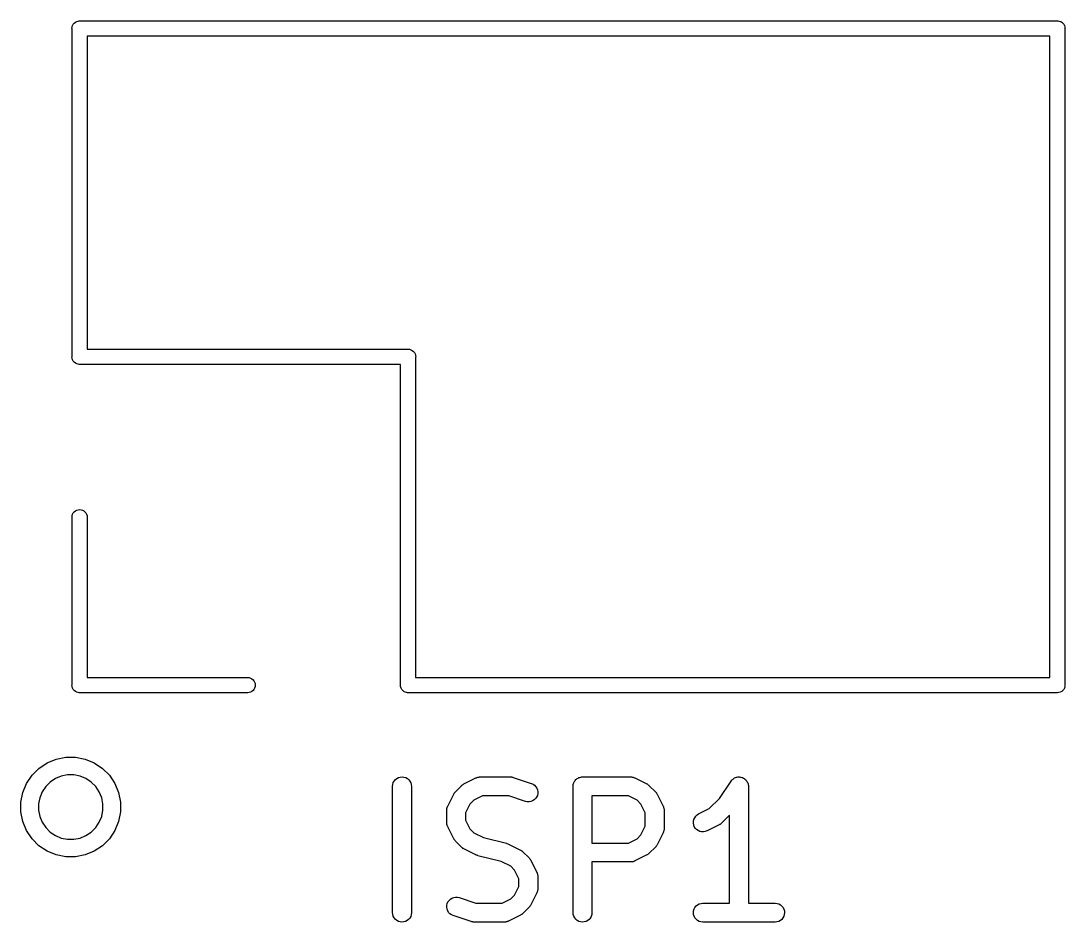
# Model space of a CAD drawing. Extents: x 82.9 to 154.2, y -94.9 to -68.3.
# Drawn here: x 97.03 to 105.3, y -94.88 to -87.74 of the extents above; entities that cross this region are included whole.
import ezdxf

# ---------------------------------------------------------------- set-up
doc = ezdxf.new("R2010")
doc.units = 0
doc.layers.add('BLACK', color=7, linetype='CONTINUOUS')

msp = doc.modelspace()

# ---------------------------------------------------------------- linework, layer by layer
at = {"layer": 'BLACK', "linetype": 'CONTINUOUS'}
for p, q in [((97.4363, -87.7887), (97.4397, -87.7774)), ((97.4397, -87.7774), (97.4453, -87.767)), ((97.4453, -87.767), (97.4528, -87.7578)), ((97.4528, -87.7578), (97.4619, -87.7504)), ((97.4619, -87.7504), (97.4723, -87.7448)), ((97.4723, -87.7448), (97.4836, -87.7413)), ((97.4836, -87.7413), (97.4925, -87.7405)), ((97.4925, -87.7405), (97.4954, -87.7402)), ((97.4954, -87.7402), (97.4983, -87.7405)), ((97.4983, -87.7405), (105.232, -87.7405)), ((105.232, -87.7405), (105.235, -87.7402)), ((105.235, -87.7402), (105.238, -87.7405)), ((105.238, -87.7405), (105.238, -87.7405)), ((105.238, -87.7405), (105.247, -87.7413)), ((105.247, -87.7413), (105.258, -87.7448)), ((105.258, -87.7448), (105.261, -87.7462)), ((105.261, -87.7462), (105.269, -87.7504)), ((105.269, -87.7504), (105.278, -87.7578)), ((105.278, -87.7578), (105.286, -87.767)), ((105.286, -87.767), (105.291, -87.7774)), ((105.291, -87.7774), (105.295, -87.7887)), ((97.4351, -87.8005), (97.4363, -87.7887)), ((97.4354, -87.8034), (97.4351, -87.8005)), ((97.4354, -90.3975), (97.4354, -87.8034)), ((105.295, -87.7887), (105.295, -87.7954)), ((105.295, -87.7954), (105.296, -87.8005)), ((105.296, -87.8005), (105.295, -87.8034)), ((105.295, -87.8034), (105.295, -92.9975)), ((97.5554, -87.8605), (97.5554, -90.3405)), ((105.175, -87.8605), (97.5554, -87.8605)), ((105.175, -92.9405), (105.175, -87.8605)), ((97.4351, -90.4005), (97.4354, -90.3975)), ((97.4363, -90.4122), (97.4351, -90.4005)), ((97.4397, -90.4236), (97.4363, -90.4122)), ((97.5554, -90.3405), (100.092, -90.3405)), ((100.092, -90.3405), (100.095, -90.3402)), ((100.095, -90.3402), (100.098, -90.3405)), ((100.098, -90.3405), (100.098, -90.3405)), ((100.098, -90.3405), (100.107, -90.3413)), ((100.107, -90.3413), (100.118, -90.3448)), ((100.118, -90.3448), (100.129, -90.3504)), ((100.129, -90.3504), (100.138, -90.3578)), ((100.138, -90.3578), (100.146, -90.367)), ((100.146, -90.367), (100.151, -90.3774)), ((100.151, -90.3774), (100.155, -90.3887)), ((100.155, -90.3887), (100.155, -90.3895)), ((100.155, -90.3895), (100.156, -90.4005)), ((100.156, -90.4005), (100.155, -90.4034)), ((100.155, -90.4034), (100.155, -92.9405)), ((97.4453, -90.434), (97.4397, -90.4236)), ((97.4528, -90.4431), (97.4453, -90.434)), ((97.4619, -90.4506), (97.4528, -90.4431)), ((97.4723, -90.4562), (97.4619, -90.4506)), ((97.4836, -90.4596), (97.4723, -90.4562)), ((97.4925, -90.4605), (97.4836, -90.4596)), ((97.4954, -90.4608), (97.4925, -90.4605)), ((97.4925, -90.4605), (97.4925, -90.4605)), ((97.4983, -90.4605), (97.4954, -90.4608)), ((100.035, -90.4605), (97.4983, -90.4605)), ((100.035, -92.9975), (100.035, -90.4605)), ((97.4354, -91.6675), (97.4363, -91.6587)), ((97.4363, -91.6587), (97.4397, -91.6474)), ((97.4397, -91.6474), (97.4453, -91.637)), ((97.4453, -91.637), (97.4528, -91.6278)), ((97.4528, -91.6278), (97.4619, -91.6204)), ((97.4619, -91.6204), (97.4723, -91.6148)), ((97.4723, -91.6148), (97.4836, -91.6113)), ((97.4836, -91.6113), (97.4954, -91.6102)), ((97.4954, -91.6102), (97.5072, -91.6113)), ((97.5072, -91.6113), (97.5185, -91.6148)), ((97.5185, -91.6148), (97.5289, -91.6204)), ((97.5289, -91.6204), (97.538, -91.6278)), ((97.538, -91.6278), (97.5455, -91.637)), ((97.5455, -91.637), (97.5511, -91.6474)), ((97.5511, -91.6474), (97.5545, -91.6587)), ((97.5545, -91.6587), (97.5554, -91.6675)), ((97.4354, -92.9975), (97.4354, -91.6675)), ((97.5554, -91.6675), (97.5554, -92.9405)), ((97.5554, -92.9405), (98.8283, -92.9405)), ((98.8283, -92.9405), (98.8372, -92.9413)), ((98.8372, -92.9413), (98.8485, -92.9448)), ((98.8485, -92.9448), (98.8589, -92.9504)), ((98.8589, -92.9504), (98.868, -92.9578)), ((98.868, -92.9578), (98.8755, -92.967)), ((98.8755, -92.967), (98.8811, -92.9774)), ((98.8811, -92.9774), (98.8845, -92.9887)), ((100.155, -92.9405), (105.175, -92.9405)), ((97.4351, -93.0005), (97.4354, -92.9975)), ((97.4363, -93.0122), (97.4351, -93.0005)), ((97.4397, -93.0236), (97.4363, -93.0122)), ((97.4453, -93.034), (97.4397, -93.0236)), ((97.4528, -93.0431), (97.4453, -93.034)), ((97.4619, -93.0506), (97.4528, -93.0431)), ((97.4723, -93.0562), (97.4619, -93.0506)), ((97.4836, -93.0596), (97.4723, -93.0562)), ((97.4925, -93.0605), (97.4836, -93.0596)), ((97.4954, -93.0608), (97.4925, -93.0605)), ((97.4925, -93.0605), (97.4925, -93.0605)), ((97.4983, -93.0605), (97.4954, -93.0608)), ((98.8283, -93.0605), (97.4983, -93.0605)), ((98.8372, -93.0596), (98.8283, -93.0605)), ((98.8485, -93.0562), (98.8372, -93.0596)), ((98.8589, -93.0506), (98.8485, -93.0562)), ((98.868, -93.0431), (98.8589, -93.0506)), ((98.8755, -93.034), (98.868, -93.0431)), ((98.8811, -93.0236), (98.8755, -93.034)), ((98.8845, -93.0122), (98.8811, -93.0236)), ((98.8845, -92.9887), (98.8857, -93.0005)), ((98.8857, -93.0005), (98.8845, -93.0122)), ((100.035, -93.0005), (100.035, -92.9975)), ((100.036, -93.0122), (100.035, -93.0005)), ((100.04, -93.0236), (100.036, -93.0122)), ((100.045, -93.034), (100.04, -93.0236)), ((100.053, -93.0431), (100.045, -93.034)), ((100.062, -93.0506), (100.053, -93.0431)), ((100.072, -93.0562), (100.062, -93.0506)), ((100.084, -93.0596), (100.072, -93.0562)), ((100.092, -93.0605), (100.084, -93.0596)), ((100.095, -93.0608), (100.092, -93.0605)), ((100.092, -93.0605), (100.092, -93.0605)), ((100.098, -93.0605), (100.095, -93.0608)), ((105.232, -93.0605), (100.098, -93.0605)), ((105.235, -93.0608), (105.232, -93.0605)), ((105.247, -93.0596), (105.235, -93.0608)), ((105.258, -93.0562), (105.247, -93.0596)), ((105.269, -93.0506), (105.258, -93.0562)), ((105.278, -93.0431), (105.269, -93.0506)), ((105.286, -93.034), (105.278, -93.0431)), ((105.291, -93.0236), (105.286, -93.034)), ((105.295, -93.0122), (105.291, -93.0236)), ((105.295, -92.9975), (105.296, -93.0005)), ((105.296, -93.0005), (105.295, -93.0034)), ((105.295, -93.0034), (105.295, -93.0122)), ((97.1736, -93.6599), (97.2382, -93.6168)), ((97.2382, -93.6168), (97.31, -93.5871)), ((97.31, -93.5871), (97.3862, -93.5719)), ((97.3862, -93.5719), (97.4638, -93.5719)), ((97.4638, -93.5719), (97.54, -93.5871)), ((97.54, -93.5871), (97.6118, -93.6168)), ((97.6118, -93.6168), (97.6764, -93.6599)), ((97.0756, -93.7794), (97.1187, -93.7149)), ((97.1187, -93.7149), (97.1736, -93.6599)), ((97.3506, -93.721), (97.3042, -93.7403)), ((97.3999, -93.7112), (97.3506, -93.721)), ((97.4501, -93.7112), (97.3999, -93.7112)), ((97.4994, -93.721), (97.4501, -93.7112)), ((97.5458, -93.7403), (97.4994, -93.721)), ((97.6764, -93.6599), (97.7313, -93.7149)), ((97.7313, -93.7149), (97.7744, -93.7794)), ((100.034, -93.7287), (100.048, -93.7274)), ((100.048, -93.7274), (100.063, -93.7289)), ((100.652, -93.7288), (100.657, -93.7283)), ((100.657, -93.7283), (100.662, -93.7275)), ((100.662, -93.7275), (100.664, -93.7276)), ((100.664, -93.7276), (100.667, -93.7274)), ((100.667, -93.7274), (100.905, -93.7274)), ((100.905, -93.7274), (100.906, -93.7274)), ((100.906, -93.7274), (100.91, -93.7279)), ((100.91, -93.7279), (100.914, -93.728)), ((100.914, -93.728), (100.917, -93.7287)), ((101.462, -93.7287), (101.469, -93.7281)), ((101.469, -93.7281), (101.476, -93.7274)), ((101.476, -93.7274), (101.857, -93.7274)), ((101.857, -93.7274), (101.858, -93.7274)), ((101.858, -93.7274), (101.86, -93.7276)), ((101.86, -93.7276), (101.863, -93.7276)), ((101.863, -93.7276), (101.868, -93.7284)), ((101.868, -93.7284), (101.873, -93.729)), ((102.7, -93.7287), (102.708, -93.728)), ((102.708, -93.728), (102.715, -93.7274)), ((102.715, -93.7274), (102.715, -93.7274)), ((102.715, -93.7274), (102.722, -93.7282)), ((102.715, -93.7274), (102.715, -93.7274)), ((102.722, -93.7282), (102.729, -93.7289)), ((97.0458, -93.8512), (97.0756, -93.7794)), ((97.2269, -93.8037), (97.199, -93.8454)), ((97.2625, -93.7682), (97.2269, -93.8037)), ((97.3042, -93.7403), (97.2625, -93.7682)), ((97.5875, -93.7682), (97.5458, -93.7403)), ((97.6231, -93.8037), (97.5875, -93.7682)), ((97.651, -93.8454), (97.6231, -93.8037)), ((97.7744, -93.7794), (97.8042, -93.8512)), ((99.9726, -93.8013), (99.9743, -93.7868)), ((99.9726, -93.8024), (99.9726, -93.8013)), ((99.9726, -94.8024), (99.9726, -93.8024)), ((99.9743, -93.7868), (99.9787, -93.7728)), ((99.9787, -93.7728), (99.9857, -93.76)), ((99.9857, -93.76), (99.9951, -93.7488)), ((99.9951, -93.7488), (100.007, -93.7396)), ((100.007, -93.7396), (100.02, -93.7328)), ((100.02, -93.7328), (100.034, -93.7287)), ((100.063, -93.7289), (100.077, -93.7332)), ((100.077, -93.7332), (100.09, -93.7402)), ((100.09, -93.7402), (100.101, -93.7495)), ((100.101, -93.7495), (100.11, -93.7609)), ((100.11, -93.7609), (100.117, -93.7738)), ((100.117, -93.7738), (100.121, -93.7878)), ((100.121, -93.7878), (100.123, -93.8024)), ((100.123, -93.8024), (100.123, -94.8024)), ((100.471, -93.8446), (100.518, -93.797)), ((100.518, -93.797), (100.519, -93.7962)), ((100.519, -93.7962), (100.522, -93.7936)), ((100.522, -93.7936), (100.525, -93.7907)), ((100.525, -93.7907), (100.528, -93.789)), ((100.528, -93.789), (100.531, -93.7871)), ((100.531, -93.7871), (100.534, -93.7852)), ((100.534, -93.7852), (100.538, -93.7829)), ((100.538, -93.7829), (100.633, -93.7353)), ((100.633, -93.7353), (100.634, -93.7348)), ((100.634, -93.7348), (100.636, -93.7341)), ((100.636, -93.7341), (100.638, -93.733)), ((100.638, -93.733), (100.643, -93.7316)), ((100.643, -93.7316), (100.648, -93.7298)), ((100.648, -93.7298), (100.65, -93.7294)), ((100.65, -93.7294), (100.652, -93.7288)), ((100.917, -93.7287), (100.92, -93.729)), ((100.92, -93.729), (100.924, -93.7303)), ((100.924, -93.7303), (100.928, -93.7312)), ((100.928, -93.7312), (101.071, -93.7788)), ((101.071, -93.7788), (101.072, -93.7792)), ((101.072, -93.7792), (101.086, -93.7853)), ((101.086, -93.7853), (101.097, -93.7939)), ((101.097, -93.7939), (101.107, -93.8047)), ((101.107, -93.8047), (101.115, -93.8172)), ((101.401, -93.8013), (101.402, -93.7943)), ((101.401, -93.8018), (101.401, -93.8013)), ((101.401, -93.8019), (101.401, -93.8018)), ((101.401, -93.8024), (101.401, -93.8019)), ((101.401, -93.8019), (101.401, -93.8019)), ((101.401, -94.8024), (101.401, -93.8024)), ((101.402, -93.7943), (101.403, -93.7873)), ((101.403, -93.7868), (101.405, -93.7801)), ((101.403, -93.787), (101.403, -93.7868)), ((101.403, -93.7873), (101.403, -93.787)), ((101.405, -93.7801), (101.407, -93.7733)), ((101.407, -93.7728), (101.411, -93.7666)), ((101.407, -93.7731), (101.407, -93.7728)), ((101.407, -93.7733), (101.407, -93.7731)), ((101.411, -93.7666), (101.414, -93.7604)), ((101.414, -93.76), (101.419, -93.7546)), ((101.414, -93.7602), (101.414, -93.76)), ((101.414, -93.7604), (101.414, -93.7602)), ((101.419, -93.7546), (101.423, -93.7492)), ((101.423, -93.7492), (101.424, -93.749)), ((101.424, -93.7488), (101.429, -93.7444)), ((101.424, -93.749), (101.424, -93.7488)), ((101.429, -93.7444), (101.435, -93.7399)), ((101.435, -93.7396), (101.441, -93.7364)), ((101.435, -93.7398), (101.435, -93.7396)), ((101.435, -93.7399), (101.435, -93.7398)), ((101.441, -93.7364), (101.448, -93.733)), ((101.448, -93.7328), (101.455, -93.7308)), ((101.448, -93.733), (101.448, -93.7328)), ((101.448, -93.733), (101.448, -93.733)), ((101.455, -93.7308), (101.462, -93.7288)), ((101.462, -93.7288), (101.462, -93.7287)), ((101.462, -93.7288), (101.462, -93.7288)), ((101.873, -93.729), (101.875, -93.7297)), ((101.875, -93.7297), (101.877, -93.7301)), ((101.877, -93.7301), (101.882, -93.7319)), ((101.882, -93.7319), (101.887, -93.7334)), ((101.887, -93.7334), (101.889, -93.7345)), ((101.889, -93.7345), (101.891, -93.7353)), ((101.891, -93.7353), (101.986, -93.7829)), ((101.986, -93.7829), (101.987, -93.7834)), ((101.987, -93.7834), (101.99, -93.7857)), ((101.99, -93.7857), (101.994, -93.7877)), ((101.994, -93.7877), (101.997, -93.7897)), ((101.997, -93.7897), (101.999, -93.7914)), ((101.999, -93.7914), (102.002, -93.7943)), ((102.002, -93.7943), (102.005, -93.797)), ((102.005, -93.797), (102.053, -93.8446)), ((102.561, -93.8975), (102.652, -93.7608)), ((102.652, -93.7599), (102.657, -93.7543)), ((102.652, -93.76), (102.652, -93.7599)), ((102.652, -93.7608), (102.652, -93.76)), ((102.652, -93.76), (102.652, -93.76)), ((102.652, -93.76), (102.652, -93.76)), ((102.657, -93.7543), (102.662, -93.7488)), ((102.662, -93.7487), (102.668, -93.744)), ((102.662, -93.7488), (102.662, -93.7487)), ((102.662, -93.7488), (102.662, -93.7488)), ((102.668, -93.744), (102.673, -93.7396)), ((102.673, -93.7396), (102.68, -93.736)), ((102.673, -93.7396), (102.673, -93.7396)), ((102.673, -93.7396), (102.673, -93.7396)), ((102.68, -93.736), (102.686, -93.7328)), ((102.686, -93.7328), (102.694, -93.7307)), ((102.686, -93.7328), (102.686, -93.7328)), ((102.686, -93.7328), (102.686, -93.7328)), ((102.694, -93.7307), (102.7, -93.7287)), ((102.7, -93.7287), (102.7, -93.7287)), ((102.7, -93.7287), (102.7, -93.7287)), ((102.729, -93.7289), (102.729, -93.7289)), ((102.729, -93.7289), (102.729, -93.7289)), ((102.729, -93.7289), (102.737, -93.7312)), ((102.737, -93.7312), (102.743, -93.7332)), ((102.743, -93.7332), (102.743, -93.7333)), ((102.743, -93.7333), (102.743, -93.7333)), ((102.743, -93.7333), (102.75, -93.7368)), ((102.75, -93.7368), (102.756, -93.7402)), ((102.756, -93.7402), (102.756, -93.7402)), ((102.756, -93.7402), (102.756, -93.7403)), ((102.756, -93.7403), (102.762, -93.7449)), ((102.762, -93.7449), (102.768, -93.7495)), ((102.768, -93.7495), (102.768, -93.7496)), ((102.768, -93.7496), (102.768, -93.7496)), ((102.768, -93.7496), (102.772, -93.7556)), ((102.772, -93.7556), (102.777, -93.7609)), ((102.777, -93.7609), (102.777, -93.7609)), ((102.777, -93.7609), (102.777, -93.761)), ((102.777, -93.761), (102.78, -93.7679)), ((102.78, -93.7679), (102.784, -93.7738)), ((102.784, -93.7738), (102.784, -93.7739)), ((102.784, -93.7739), (102.784, -93.7739)), ((102.784, -93.7739), (102.786, -93.781)), ((102.786, -93.781), (102.788, -93.7878)), ((102.788, -93.7878), (102.788, -93.7879)), ((102.788, -93.7879), (102.788, -93.7879)), ((102.788, -93.7879), (102.789, -93.7953)), ((102.789, -93.7953), (102.789, -93.8024)), ((102.789, -93.8024), (102.789, -94.7274)), ((97.0307, -93.9274), (97.0458, -93.8512)), ((97.1798, -93.8918), (97.17, -93.9411)), ((97.199, -93.8454), (97.1798, -93.8918)), ((97.6702, -93.8918), (97.651, -93.8454)), ((97.68, -93.9411), (97.6702, -93.8918)), ((97.8042, -93.8512), (97.8193, -93.9274)), ((100.409, -93.9593), (100.457, -93.8641)), ((100.457, -93.8631), (100.459, -93.8596)), ((100.457, -93.8641), (100.457, -93.8631)), ((100.459, -93.8596), (100.461, -93.8559)), ((100.461, -93.8559), (100.463, -93.8535)), ((100.463, -93.8535), (100.465, -93.8509)), ((100.465, -93.8509), (100.468, -93.8478)), ((100.468, -93.8478), (100.471, -93.8446)), ((100.684, -93.8774), (100.616, -93.9116)), ((100.893, -93.8774), (100.684, -93.8774)), ((101.024, -93.9212), (100.893, -93.8774)), ((101.113, -93.8875), (101.104, -93.8994)), ((101.119, -93.8742), (101.113, -93.8875)), ((101.115, -93.8172), (101.12, -93.8309)), ((101.122, -93.86), (101.119, -93.8742)), ((101.12, -93.8309), (101.122, -93.8453)), ((101.122, -93.8453), (101.122, -93.86)), ((101.551, -93.8774), (101.551, -94.2512)), ((101.839, -93.8774), (101.551, -93.8774)), ((101.908, -93.9116), (101.839, -93.8774)), ((102.053, -93.8446), (102.054, -93.8453)), ((102.054, -93.8453), (102.056, -93.8486)), ((102.056, -93.8486), (102.059, -93.8517)), ((102.059, -93.8517), (102.061, -93.8543)), ((102.061, -93.8543), (102.063, -93.8568)), ((102.063, -93.8568), (102.065, -93.8605)), ((102.065, -93.8605), (102.067, -93.8641)), ((102.067, -93.8641), (102.115, -93.9593)), ((97.0307, -94.0051), (97.0307, -93.9274)), ((97.17, -93.9411), (97.17, -93.9913)), ((97.68, -93.9913), (97.68, -93.9411)), ((97.8193, -93.9274), (97.8193, -94.0051)), ((100.403, -93.9752), (100.404, -93.973)), ((100.403, -93.9773), (100.403, -93.9752)), ((100.404, -93.973), (100.406, -93.9682)), ((100.406, -93.9682), (100.407, -93.9633)), ((100.407, -93.9633), (100.408, -93.9614)), ((100.408, -93.9614), (100.409, -93.9593)), ((100.585, -93.942), (100.551, -94.0106)), ((100.616, -93.9116), (100.585, -93.942)), ((101.038, -93.9244), (101.024, -93.9212)), ((101.053, -93.9248), (101.038, -93.9244)), ((101.067, -93.9224), (101.053, -93.9248)), ((101.081, -93.9172), (101.067, -93.9224)), ((101.093, -93.9094), (101.081, -93.9172)), ((101.104, -93.8994), (101.093, -93.9094)), ((101.938, -93.942), (101.908, -93.9116)), ((101.973, -94.0106), (101.938, -93.942)), ((102.115, -93.9593), (102.115, -93.9603)), ((102.115, -93.9603), (102.116, -93.9623)), ((102.116, -93.9623), (102.117, -93.9643)), ((102.117, -93.9643), (102.118, -93.9692)), ((102.118, -93.9692), (102.12, -93.974)), ((102.12, -93.974), (102.121, -93.9762)), ((102.121, -93.9762), (102.121, -93.9783)), ((102.479, -93.9788), (102.561, -93.8975)), ((97.0458, -94.0812), (97.0307, -94.0051)), ((97.17, -93.9913), (97.1798, -94.0406)), ((97.1798, -94.0406), (97.199, -94.087)), ((97.651, -94.087), (97.6702, -94.0406)), ((97.6702, -94.0406), (97.68, -93.9913)), ((97.8193, -94.0051), (97.8042, -94.0812)), ((100.401, -93.9874), (100.402, -93.9824)), ((100.401, -93.9896), (100.401, -93.9874)), ((100.401, -93.9918), (100.401, -93.9896)), ((100.401, -93.9929), (100.401, -93.9918)), ((100.401, -94.0881), (100.401, -93.9929)), ((100.402, -93.9824), (100.403, -93.9773)), ((100.551, -94.0106), (100.551, -94.0704)), ((101.973, -94.118), (101.973, -94.0106)), ((102.121, -93.9783), (102.122, -93.9834)), ((102.122, -93.9834), (102.122, -93.9885)), ((102.122, -93.9885), (102.122, -93.9907)), ((102.122, -93.9907), (102.123, -93.9929)), ((102.123, -93.9929), (102.123, -94.1357)), ((102.358, -94.0641), (102.364, -94.0508)), ((102.364, -94.0508), (102.372, -94.0389)), ((102.372, -94.0389), (102.383, -94.0288)), ((102.383, -94.0288), (102.395, -94.021)), ((102.395, -94.021), (102.479, -93.9788)), ((102.639, -94.0311), (102.577, -94.0935)), ((102.639, -94.7274), (102.639, -94.0311)), ((97.0756, -94.153), (97.0458, -94.0812)), ((97.199, -94.087), (97.2269, -94.1288)), ((97.2269, -94.1288), (97.2625, -94.1643)), ((97.5875, -94.1643), (97.6231, -94.1288)), ((97.6231, -94.1288), (97.651, -94.087)), ((97.8042, -94.0812), (97.7744, -94.153)), ((100.401, -94.0903), (100.401, -94.0881)), ((100.401, -94.0925), (100.401, -94.0903)), ((100.402, -94.0976), (100.401, -94.0925)), ((100.403, -94.1027), (100.402, -94.0976)), ((100.403, -94.1048), (100.403, -94.1027)), ((100.404, -94.107), (100.403, -94.1048)), ((100.405, -94.1118), (100.404, -94.107)), ((100.407, -94.1167), (100.405, -94.1118)), ((100.408, -94.1186), (100.407, -94.1167)), ((100.409, -94.1207), (100.408, -94.1186)), ((100.409, -94.1216), (100.409, -94.1207)), ((100.457, -94.2169), (100.409, -94.1216)), ((100.551, -94.0704), (100.585, -94.1389)), ((100.585, -94.1389), (100.616, -94.1693)), ((101.938, -94.1865), (101.973, -94.118)), ((102.123, -94.1368), (102.122, -94.139)), ((102.122, -94.139), (102.122, -94.1412)), ((102.122, -94.1412), (102.122, -94.1462)), ((102.123, -94.1357), (102.123, -94.1368)), ((102.354, -94.0784), (102.358, -94.0641)), ((102.354, -94.093), (102.354, -94.0784)), ((102.356, -94.1075), (102.354, -94.093)), ((102.361, -94.1212), (102.356, -94.1075)), ((102.369, -94.1336), (102.361, -94.1212)), ((102.379, -94.1443), (102.369, -94.1336)), ((102.557, -94.1076), (102.462, -94.1552)), ((102.561, -94.1053), (102.557, -94.1076)), ((102.565, -94.1034), (102.561, -94.1053)), ((102.567, -94.1014), (102.565, -94.1034)), ((102.57, -94.0998), (102.567, -94.1014)), ((102.573, -94.0969), (102.57, -94.0998)), ((102.576, -94.0942), (102.573, -94.0969)), ((102.577, -94.0935), (102.576, -94.0942)), ((97.1187, -94.2176), (97.0756, -94.153)), ((97.1736, -94.2725), (97.1187, -94.2176)), ((97.2625, -94.1643), (97.3042, -94.1922)), ((97.3042, -94.1922), (97.3506, -94.2114)), ((97.3506, -94.2114), (97.3999, -94.2212)), ((97.3999, -94.2212), (97.4501, -94.2212)), ((97.4501, -94.2212), (97.4994, -94.2114)), ((97.4994, -94.2114), (97.5458, -94.1922)), ((97.5458, -94.1922), (97.5875, -94.1643)), ((97.7313, -94.2176), (97.6764, -94.2725)), ((97.7744, -94.153), (97.7313, -94.2176)), ((100.459, -94.2204), (100.457, -94.2169)), ((100.461, -94.2242), (100.459, -94.2204)), ((100.463, -94.2266), (100.461, -94.2242)), ((100.616, -94.1693), (100.693, -94.2078)), ((100.693, -94.2078), (100.875, -94.2534)), ((101.839, -94.2512), (101.908, -94.2169)), ((101.908, -94.2169), (101.938, -94.1865)), ((102.115, -94.1693), (102.067, -94.2645)), ((102.117, -94.1653), (102.115, -94.1672)), ((102.115, -94.1672), (102.115, -94.1693)), ((102.118, -94.1604), (102.117, -94.1653)), ((102.12, -94.1556), (102.118, -94.1604)), ((102.121, -94.1513), (102.12, -94.1534)), ((102.12, -94.1534), (102.12, -94.1556)), ((102.122, -94.1462), (102.121, -94.1513)), ((102.391, -94.1529), (102.379, -94.1443)), ((102.404, -94.159), (102.391, -94.1529)), ((102.418, -94.1624), (102.404, -94.159)), ((102.433, -94.163), (102.418, -94.1624)), ((102.447, -94.1607), (102.433, -94.163)), ((102.461, -94.1556), (102.447, -94.1607)), ((102.462, -94.1552), (102.461, -94.1556)), ((97.2382, -94.3157), (97.1736, -94.2725)), ((97.6764, -94.2725), (97.6118, -94.3157)), ((100.465, -94.2293), (100.463, -94.2266)), ((100.467, -94.2323), (100.465, -94.2293)), ((100.47, -94.2356), (100.467, -94.2323)), ((100.471, -94.2364), (100.47, -94.2356)), ((100.518, -94.284), (100.471, -94.2364)), ((100.522, -94.2867), (100.518, -94.284)), ((100.525, -94.2896), (100.522, -94.2867)), ((100.527, -94.2913), (100.525, -94.2896)), ((100.53, -94.2933), (100.527, -94.2913)), ((100.533, -94.2953), (100.53, -94.2933)), ((100.537, -94.2976), (100.533, -94.2953)), ((100.538, -94.298), (100.537, -94.2976)), ((100.633, -94.3457), (100.538, -94.298)), ((100.875, -94.2534), (100.876, -94.2537)), ((100.876, -94.2537), (100.877, -94.2538)), ((100.877, -94.2538), (100.877, -94.2539)), ((100.877, -94.2539), (100.884, -94.2564)), ((100.884, -94.2564), (100.89, -94.2588)), ((100.89, -94.2588), (100.89, -94.259)), ((100.89, -94.259), (100.891, -94.2591)), ((100.891, -94.2591), (100.986, -94.3067)), ((100.986, -94.3067), (100.987, -94.3072)), ((101.551, -94.2512), (101.839, -94.2512)), ((102.053, -94.284), (102.005, -94.3316)), ((102.056, -94.2807), (102.053, -94.284)), ((102.059, -94.2777), (102.056, -94.2807)), ((102.06, -94.2751), (102.059, -94.2777)), ((102.062, -94.2727), (102.06, -94.2751)), ((102.064, -94.269), (102.062, -94.2727)), ((102.067, -94.2654), (102.064, -94.269)), ((102.067, -94.2645), (102.067, -94.2654)), ((97.31, -94.3454), (97.2382, -94.3157)), ((97.3862, -94.3605), (97.31, -94.3454)), ((97.4638, -94.3605), (97.3862, -94.3605)), ((97.54, -94.3454), (97.4638, -94.3605)), ((97.6118, -94.3157), (97.54, -94.3454)), ((100.633, -94.3458), (100.633, -94.3457)), ((100.634, -94.346), (100.633, -94.3458)), ((100.64, -94.3484), (100.634, -94.346)), ((100.647, -94.3509), (100.64, -94.3484)), ((100.647, -94.3511), (100.647, -94.3509)), ((100.647, -94.3509), (100.647, -94.3509)), ((100.648, -94.3513), (100.647, -94.3511)), ((100.831, -94.397), (100.648, -94.3513)), ((100.987, -94.3072), (100.99, -94.3095)), ((100.99, -94.3095), (100.994, -94.3115)), ((100.994, -94.3115), (100.997, -94.3135)), ((100.997, -94.3135), (100.999, -94.3152)), ((100.999, -94.3152), (101.002, -94.3181)), ((101.002, -94.3181), (101.005, -94.3208)), ((101.005, -94.3208), (101.053, -94.3684)), ((101.053, -94.3684), (101.054, -94.3691)), ((101.054, -94.3691), (101.056, -94.3724)), ((101.056, -94.3724), (101.059, -94.3755)), ((101.059, -94.3755), (101.061, -94.3781)), ((101.061, -94.3781), (101.063, -94.3806)), ((101.063, -94.3806), (101.065, -94.3843)), ((101.065, -94.3843), (101.067, -94.3879)), ((101.067, -94.3879), (101.115, -94.4831)), ((101.986, -94.3457), (101.891, -94.3933)), ((101.989, -94.3434), (101.986, -94.3457)), ((101.993, -94.3415), (101.989, -94.3434)), ((101.996, -94.3395), (101.993, -94.3415)), ((101.998, -94.3379), (101.996, -94.3395)), ((102.001, -94.335), (101.998, -94.3379)), ((102.005, -94.3323), (102.001, -94.335)), ((102.005, -94.3316), (102.005, -94.3323)), ((100.908, -94.4354), (100.831, -94.397)), ((100.938, -94.4659), (100.908, -94.4354)), ((100.973, -94.5344), (100.938, -94.4659)), ((101.857, -94.4012), (101.551, -94.4012)), ((101.551, -94.4012), (101.551, -94.8024)), ((101.859, -94.401), (101.857, -94.4012)), ((101.862, -94.4011), (101.859, -94.401)), ((101.867, -94.4003), (101.862, -94.4011)), ((101.872, -94.3998), (101.867, -94.4003)), ((101.874, -94.3991), (101.872, -94.3998)), ((101.876, -94.3988), (101.874, -94.3991)), ((101.881, -94.397), (101.876, -94.3988)), ((101.886, -94.3955), (101.881, -94.397)), ((101.888, -94.3945), (101.886, -94.3955)), ((101.89, -94.3937), (101.888, -94.3945)), ((101.891, -94.3933), (101.89, -94.3937)), ((100.973, -94.5942), (100.973, -94.5344)), ((101.115, -94.4831), (101.115, -94.4841)), ((101.115, -94.4841), (101.116, -94.4861)), ((101.116, -94.4861), (101.117, -94.4881)), ((101.117, -94.4881), (101.118, -94.493)), ((101.118, -94.493), (101.12, -94.4978)), ((101.12, -94.4978), (101.121, -94.5)), ((101.121, -94.5), (101.121, -94.5021)), ((101.121, -94.5021), (101.122, -94.5072)), ((101.122, -94.5072), (101.122, -94.5123)), ((101.122, -94.5123), (101.122, -94.5145)), ((101.122, -94.5145), (101.123, -94.5167)), ((101.123, -94.5167), (101.123, -94.6119)), ((100.938, -94.6627), (100.973, -94.5942)), ((101.118, -94.6366), (101.117, -94.6414)), ((101.12, -94.6318), (101.118, -94.6366)), ((101.121, -94.6275), (101.12, -94.6296)), ((101.12, -94.6296), (101.12, -94.6318)), ((101.122, -94.6224), (101.121, -94.6275)), ((101.123, -94.613), (101.122, -94.6151)), ((101.122, -94.6151), (101.122, -94.6174)), ((101.122, -94.6174), (101.122, -94.6224)), ((101.123, -94.6119), (101.123, -94.613)), ((100.405, -94.7305), (100.411, -94.7172)), ((100.411, -94.7172), (100.42, -94.7053)), ((100.42, -94.7053), (100.43, -94.6953)), ((100.43, -94.6953), (100.443, -94.6876)), ((100.443, -94.6876), (100.457, -94.6824)), ((100.457, -94.6824), (100.471, -94.6799)), ((100.471, -94.6799), (100.486, -94.6804)), ((100.486, -94.6804), (100.5, -94.6836)), ((100.5, -94.6836), (100.631, -94.7274)), ((100.839, -94.7274), (100.908, -94.6931)), ((100.908, -94.6931), (100.938, -94.6627)), ((101.115, -94.6454), (101.067, -94.7407)), ((101.117, -94.6414), (101.115, -94.6434)), ((101.115, -94.6434), (101.115, -94.6454)), ((99.974, -94.8169), (99.9726, -94.8024)), ((100.123, -94.8024), (100.123, -94.8034)), ((100.401, -94.7594), (100.402, -94.7448)), ((100.404, -94.7739), (100.401, -94.7594)), ((100.402, -94.7448), (100.405, -94.7305)), ((100.409, -94.7876), (100.404, -94.7739)), ((100.416, -94.8001), (100.409, -94.7876)), ((100.426, -94.8108), (100.416, -94.8001)), ((100.631, -94.7274), (100.839, -94.7274)), ((101.053, -94.7602), (101.005, -94.8078)), ((101.056, -94.7569), (101.053, -94.7602)), ((101.059, -94.7539), (101.056, -94.7569)), ((101.06, -94.7513), (101.059, -94.7539)), ((101.062, -94.7489), (101.06, -94.7513)), ((101.064, -94.7452), (101.062, -94.7489)), ((101.067, -94.7416), (101.064, -94.7452)), ((101.067, -94.7407), (101.067, -94.7416)), ((101.403, -94.8169), (101.401, -94.8024)), ((101.551, -94.8024), (101.551, -94.8034)), ((102.354, -94.8019), (102.355, -94.7873)), ((102.355, -94.8164), (102.354, -94.8019)), ((102.355, -94.7873), (102.359, -94.7733)), ((102.359, -94.7733), (102.366, -94.7604)), ((102.366, -94.7604), (102.376, -94.7492)), ((102.376, -94.7492), (102.387, -94.7399)), ((102.387, -94.7399), (102.4, -94.733)), ((102.4, -94.733), (102.414, -94.7288)), ((102.414, -94.7288), (102.429, -94.7274)), ((102.429, -94.7274), (102.639, -94.7274)), ((102.789, -94.7274), (103, -94.7274)), ((103, -94.7274), (103.001, -94.7274)), ((103.001, -94.7274), (103.016, -94.729)), ((103.016, -94.729), (103.03, -94.7334)), ((103.03, -94.7334), (103.042, -94.7405)), ((103.042, -94.7405), (103.054, -94.7499)), ((103.054, -94.7499), (103.063, -94.7613)), ((103.063, -94.7613), (103.07, -94.7743)), ((103.07, -94.7743), (103.074, -94.7883)), ((103.075, -94.8029), (103.073, -94.8175)), ((103.074, -94.7883), (103.075, -94.8029)), ((99.9783, -94.831), (99.974, -94.8169)), ((99.9851, -94.8439), (99.9783, -94.831)), ((99.9944, -94.8552), (99.9851, -94.8439)), ((100.006, -94.8646), (99.9944, -94.8552)), ((100.019, -94.8715), (100.006, -94.8646)), ((100.033, -94.8758), (100.019, -94.8715)), ((100.047, -94.8774), (100.033, -94.8758)), ((100.062, -94.8761), (100.047, -94.8774)), ((100.076, -94.8719), (100.062, -94.8761)), ((100.089, -94.8651), (100.076, -94.8719)), ((100.1, -94.856), (100.089, -94.8651)), ((100.11, -94.8448), (100.1, -94.856)), ((100.117, -94.8319), (100.11, -94.8448)), ((100.121, -94.818), (100.117, -94.8319)), ((100.123, -94.8034), (100.121, -94.818)), ((100.438, -94.8194), (100.426, -94.8108)), ((100.451, -94.8256), (100.438, -94.8194)), ((100.452, -94.8259), (100.451, -94.8256)), ((100.595, -94.8735), (100.452, -94.8259)), ((100.599, -94.8745), (100.595, -94.8735)), ((100.603, -94.8757), (100.599, -94.8745)), ((100.607, -94.8761), (100.603, -94.8757)), ((100.61, -94.8768), (100.607, -94.8761)), ((100.614, -94.8769), (100.61, -94.8768)), ((100.618, -94.8774), (100.614, -94.8769)), ((100.619, -94.8774), (100.618, -94.8774)), ((100.857, -94.8774), (100.619, -94.8774)), ((100.859, -94.8772), (100.857, -94.8774)), ((100.862, -94.8773), (100.859, -94.8772)), ((100.867, -94.8765), (100.862, -94.8773)), ((100.872, -94.876), (100.867, -94.8765)), ((100.874, -94.8753), (100.872, -94.876)), ((100.876, -94.875), (100.874, -94.8753)), ((100.881, -94.8732), (100.876, -94.875)), ((100.886, -94.8717), (100.881, -94.8732)), ((100.888, -94.8707), (100.886, -94.8717)), ((100.89, -94.8699), (100.888, -94.8707)), ((100.891, -94.8695), (100.89, -94.8699)), ((100.986, -94.8218), (100.891, -94.8695)), ((100.989, -94.8196), (100.986, -94.8218)), ((100.993, -94.8177), (100.989, -94.8196)), ((100.996, -94.8157), (100.993, -94.8177)), ((100.998, -94.8141), (100.996, -94.8157)), ((101.001, -94.8112), (100.998, -94.8141)), ((101.005, -94.8085), (101.001, -94.8112)), ((101.005, -94.8078), (101.005, -94.8085)), ((101.407, -94.831), (101.403, -94.8169)), ((101.414, -94.8439), (101.407, -94.831)), ((101.423, -94.8552), (101.414, -94.8439)), ((101.434, -94.8646), (101.423, -94.8552)), ((101.447, -94.8715), (101.434, -94.8646)), ((101.461, -94.8758), (101.447, -94.8715)), ((101.476, -94.8774), (101.461, -94.8758)), ((101.49, -94.8761), (101.476, -94.8774)), ((101.504, -94.8719), (101.49, -94.8761)), ((101.517, -94.8651), (101.504, -94.8719)), ((101.529, -94.856), (101.517, -94.8651)), ((101.538, -94.8448), (101.529, -94.856)), ((101.545, -94.8319), (101.538, -94.8448)), ((101.55, -94.818), (101.545, -94.8319)), ((101.551, -94.8034), (101.55, -94.818)), ((102.359, -94.8305), (102.355, -94.8164)), ((102.366, -94.8434), (102.359, -94.8305)), ((102.375, -94.8549), (102.366, -94.8434)), ((102.386, -94.8643), (102.375, -94.8549)), ((102.399, -94.8713), (102.386, -94.8643)), ((102.413, -94.8757), (102.399, -94.8713)), ((102.428, -94.8774), (102.413, -94.8757)), ((102.429, -94.8774), (102.428, -94.8774)), ((103, -94.8774), (102.429, -94.8774)), ((103.015, -94.876), (103, -94.8774)), ((103.029, -94.8717), (103.015, -94.876)), ((103.042, -94.8648), (103.029, -94.8717)), ((103.053, -94.8556), (103.042, -94.8648)), ((103.062, -94.8443), (103.053, -94.8556)), ((103.069, -94.8314), (103.062, -94.8443)), ((103.073, -94.8175), (103.069, -94.8314))]:
    msp.add_line(p, q, dxfattribs=at)

doc.saveas('drawing.dxf')
